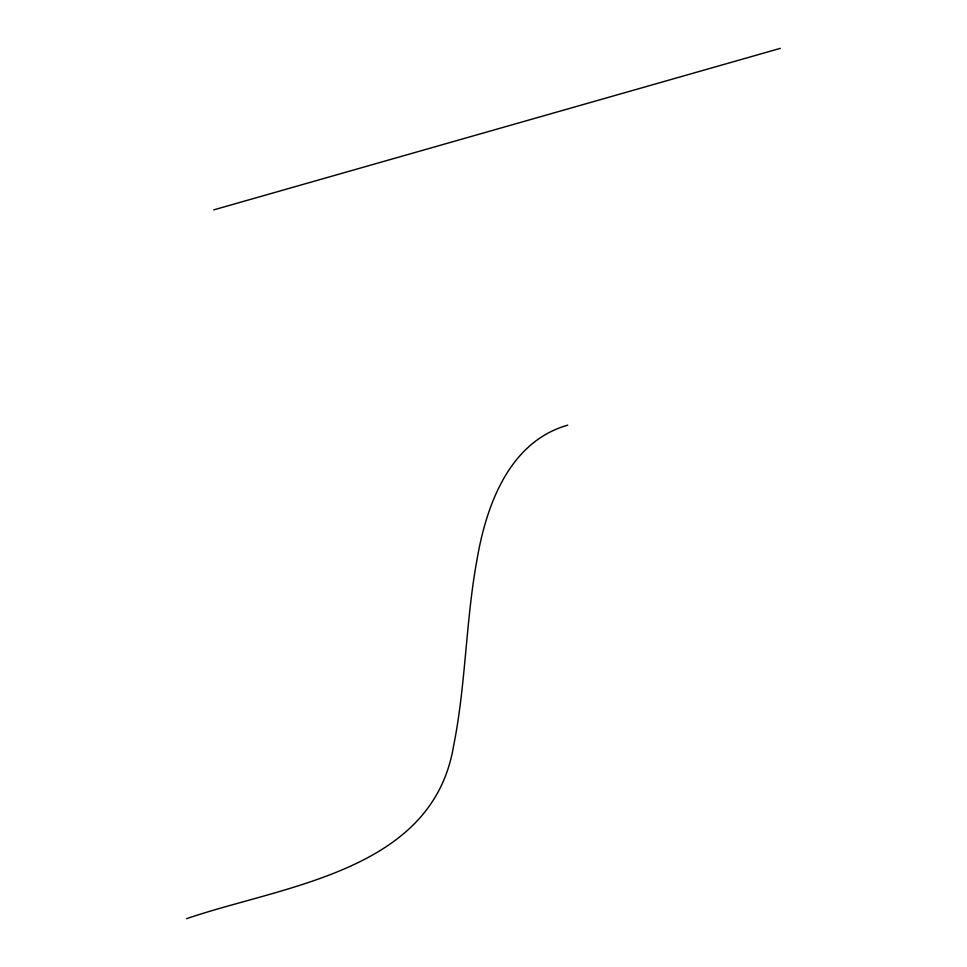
<?xml version="1.0" encoding="UTF-8"?>
<svg xmlns="http://www.w3.org/2000/svg" width="967" height="967" viewBox="0 0 967 967"><rect width="100%" height="100%" fill="white"/><g stroke="black" fill="none" stroke-linecap="round" stroke-linejoin="round"><path stroke-width="1.45" d="M567.75 425.166C509.331 441.629 486.304 505.245 477.082 559.252C465.611 621.152 465.961 684.624 453.499 746.367C432.442 871.654 283.996 885.313 186.643 918.65M213.731 209.875L780.357 48.35"/></g></svg>
